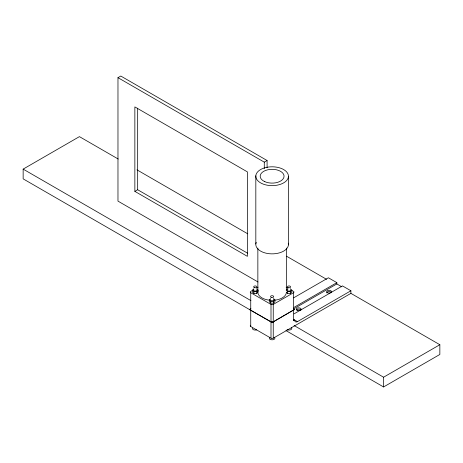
<?xml version="1.0" encoding="UTF-8"?>
<svg xmlns="http://www.w3.org/2000/svg" width="463" height="463" viewBox="0 0 463 463"><rect width="100%" height="100%" fill="white"/><g stroke="black" fill="none" stroke-linecap="round" stroke-linejoin="round"><path stroke-width="0.69" d="M256.566 288.756L258.024 290.122L258.024 292.02L256.705 293.438L253.921 293.484L252.457 292.118L252.457 290.22L253.776 288.802M256.705 293.438L256.705 291.54L258.024 290.122M273.442 298.502L274.906 299.868L274.906 301.766L273.587 303.184L270.803 303.23L269.339 301.864L269.339 299.966L270.658 298.548M273.587 303.184L273.587 301.286L274.906 299.868M287.54 288.802L286.221 290.22L287.685 291.586L290.469 291.54L291.788 290.122L290.324 288.756M286.221 292.118L287.685 293.484L290.469 293.438L291.788 292.02L291.788 290.122M258.018 281.979L117.972 201.121L117.972 77.668L120.785 76.042L267.087 160.511L267.087 167.728M249.615 309.614L272.122 322.41L294.63 309.417L272.122 322.607L23.15 178.863L23.15 169.117L79.422 136.631L118.215 159.029M134.855 191.375L247.392 256.346L247.392 171.883L134.855 106.907L134.855 191.375L137.667 189.749L247.705 253.278M117.972 77.668L264.275 162.137L267.087 160.511M253.197 290L250.738 291.418A1.592 0.92 0 0 0 250.738 292.72L250.738 310.065A1.592 0.92 0 0 1 250.738 308.769M256.878 287.876L258.105 287.164M249.615 309.417L250.865 308.694M250.738 292.72L271 304.411A1.592 0.92 0 0 0 273.245 304.411L293.507 292.72A1.592 0.92 0 0 0 293.507 291.418L291.661 290.353M293.583 297.871L328.394 277.777L336.838 282.65L336.838 283.946L293.698 308.856M293.947 307.409L336.838 282.65M293.982 313.891L342.464 285.897L350.902 290.77L350.902 293.368L273.245 338.198A1.592 0.92 0 0 1 271 338.198L250.738 326.508L250.738 310.262A1.592 0.92 0 0 1 250.361 309.915M293.727 309.122A1.592 0.92 0 0 1 293.507 310.262L293.507 320.656L294.63 320.008A3.976 2.298 -60 0 0 297.443 321.635L350.902 290.77M294.098 325.547L383.578 377.212L439.85 344.721L439.85 354.467L383.578 386.958L285.966 330.599M252.457 290.22L253.921 291.586L256.705 291.54M269.339 299.966L270.803 301.332L273.587 301.286M336.838 283.946L341.839 286.834M136.99 169.869L247.746 233.815M286.539 256.213L326.589 279.334M350.995 293.42L439.85 344.721M286.14 287.164L287.98 288.229M293.507 319.36L297.443 321.635M23.15 169.117L250.923 300.62M383.578 377.212L383.578 386.958M293.507 292.72L293.507 310.065A1.592 0.92 0 0 0 293.727 308.925M290.469 291.54L290.469 293.438M288.42 176.652A16.315 9.416 0 0 1 263.32 184.147A16.315 9.416 0 0 1 264.628 167.855A16.315 9.416 0 0 1 288.42 176.652L288.42 244.875M287.685 291.586L287.685 293.484M286.394 248.041L286.394 289.902M273.245 304.411L273.245 321.762A1.592 0.92 0 0 1 271 321.762L271 304.411M273.245 338.198L273.245 321.959A1.592 0.92 0 0 1 271 321.959L271 338.198M270.803 301.332L270.803 303.23M264.275 162.137L264.275 168.63M257.856 248.046L257.856 292.79A14.324 8.27 0 0 0 269.42 300.192M255.825 175.784L255.825 244.007M253.921 291.586L253.921 293.484M137.667 108.168L137.667 189.749M288.281 243.139A16.315 9.416 0 0 1 271.37 253.851A16.315 9.416 0 0 1 256.242 242.288M286.377 292.871A14.324 8.27 0 0 1 274.686 300.203M274.814 337.782A2.784 1.609 0 0 1 271.758 339.796A2.784 1.609 0 0 1 269.709 337.394M273.5 299.457A1.592 0.92 0 0 1 272.331 300.828A1.592 0.92 0 0 1 270.583 299.677M250.518 309.122A1.592 0.92 0 0 1 250.738 308.96M250.738 326.508A1.592 0.92 0 0 1 250.738 325.205M293.727 319.516A1.592 0.92 0 0 1 293.507 320.656M326.687 292.882A2.384 1.377 0 0 1 328.62 291.626A2.384 1.377 0 0 1 331.219 292.379M296.505 309.978A2.384 1.377 0 0 1 298.71 309.134A2.384 1.377 0 0 1 300.915 309.984M256.635 329.847A2.784 1.609 0 0 1 253.545 329.731A2.784 1.609 0 0 1 252.549 328.035M256.78 289.931A1.592 0.92 0 0 1 255.032 291.082A1.592 0.92 0 0 1 253.863 289.711M291.418 327.648A2.784 1.609 0 0 1 290.7 329.731A2.784 1.609 0 0 1 287.037 329.592M290.538 289.931A1.592 0.92 0 0 1 288.594 291.059A1.592 0.92 0 0 1 287.876 289.52M264.784 181.652A11.934 6.893 0 0 0 283.946 177.173A11.934 6.893 0 0 0 267.637 169.828A11.934 6.893 0 0 0 264.784 181.652M271.127 297.333A1.592 0.92 0 0 0 273.697 296.76A1.592 0.92 0 0 0 271.549 295.759A1.592 0.92 0 0 0 271.127 297.333M327.729 292.824A2.384 1.377 0 0 0 331.45 291.783A2.384 1.377 0 0 0 328.03 290.44A2.384 1.377 0 0 0 327.729 292.824M297.252 310.303A2.384 1.377 0 0 0 301.077 309.394A2.384 1.377 0 0 0 297.802 307.936A2.384 1.377 0 0 0 297.252 310.303M254.245 287.587A1.592 0.92 0 0 0 256.815 287.014A1.592 0.92 0 0 0 254.667 286.012A1.592 0.92 0 0 0 254.245 287.587M288.003 287.587A1.592 0.92 0 0 0 290.579 287.014A1.592 0.92 0 0 0 288.432 286.012A1.592 0.92 0 0 0 288.003 287.587"/></g></svg>
